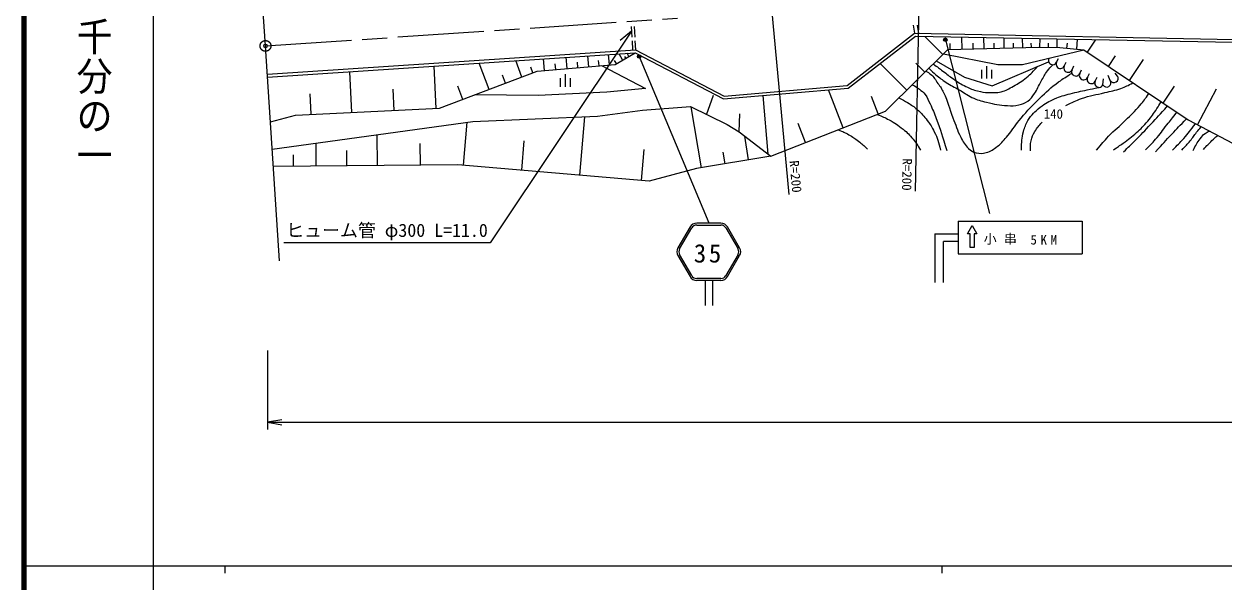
# Model space of a CAD drawing. Units: millimetres, scale not verified. Extents: x 40000 to 680000, y 20000 to 380000.
# Drawn here: x 40000 to 207350, y 202759 to 280484 of the extents above; entities that cross this region are included whole.
import ezdxf
from ezdxf.enums import TextEntityAlignment as Align

# ---------------------------------------------------------------- set-up
doc = ezdxf.new("R2010")
doc.units = ezdxf.units.MM
doc.header["$LTSCALE"] = 1000
doc.header["$PDMODE"] = 32
doc.header["$PDSIZE"] = 500
doc.linetypes.add('CHAIN', pattern=[18.5, 12, -1.5, 3.5, -1.5])
for name, color, linetype, lineweight in [('M-BMK', 2, 'CHAIN', 13), ('M-BMK-OTRS', 5, 'Continuous', 25), ('M-STR-HTXT', 7, 'Continuous', 13), ('M-STR-STRC', 7, 'Continuous', 25), ('M-TTL', 2, 'Continuous', 140), ('M-TTL-BAND', 7, 'Continuous', 25), ('M-WORK', 1, 'Continuous', 13)]:
    doc.layers.add(name, color=color, linetype=linetype, lineweight=lineweight)
doc.layers.add('M-OTRS', color=6, linetype='Continuous')
doc.styles.add('@ＭＳ ゴシック', font='')
doc.styles.add('ＭＳ ゴシック', font='')
doc.styles.get('@ＭＳ ゴシック').set_extended_font_data('@MS Gothic')
doc.styles.get('ＭＳ ゴシック').set_extended_font_data('MS Gothic')

# ---------------------------------------------------------------- blocks, each defined once
blk = doc.blocks.new('open_arrow')
at = {"color": 0, "linetype": 'Continuous', "lineweight": -2}
blk.add_lwpolyline([(7.5, 1.25), (0, 0), (7.5, -1.25)], dxfattribs=at)

msp = doc.modelspace()

# ---------------------------------------------------------------- linework, layer by layer
at = {"layer": 'M-BMK'}
msp.add_line((73677, 277434), (131120, 281316), dxfattribs=at)
msp.add_circle((73677, 277434), 750, dxfattribs=at)
at = {"layer": 'M-BMK-OTRS'}
for p, q in [((73677, 277434), (71714, 307369)), ((75639, 247498), (73677, 277434))]:
    msp.add_line(p, q, dxfattribs=at)
at = {"layer": 'M-OTRS'}
msp.add_point((73677, 277434), dxfattribs=at)
at = {"layer": 'M-STR-HTXT'}
for p, q in [((164802, 283217), (164282, 257222)), ((144260, 282650), (146643, 256759)), ((73962, 235000), (73962, 224000)), ((73962, 225000), (473000, 225000))]:
    msp.add_line(p, q, dxfattribs=at)
at = {"layer": 'M-STR-STRC'}
for p, q in [((124729, 279509), (123119, 278180)), ((168489, 278305), (174644, 254094)), ((125790, 275957), (135504, 252768)), ((137193, 252748), (133814, 252748)), ((170274, 253040), (170274, 248469)), ((170274, 253040), (187570, 253040)), ((187570, 253040), (187570, 248469)), ((132893, 252216), (131204, 249290)), ((131434, 249157), (133123, 252083)), ((133814, 252482), (137193, 252482)), ((137884, 252083), (139574, 249157)), ((139804, 249290), (138115, 252216)), ((167010, 251266), (167010, 244468)), ((167010, 251266), (170274, 251266)), ((171593, 251265), (172240, 252407)), ((171973, 251265), (171593, 251265)), ((171973, 249361), (171973, 251265)), ((172240, 252407), (172887, 251265)), ((172887, 251265), (172506, 251265)), ((172506, 251265), (172506, 249361)), ((168233, 244468), (168233, 250178)), ((170274, 250178), (168233, 250178)), ((172506, 249361), (171973, 249361)), ((131204, 248226), (132893, 245300)), ((133123, 245433), (131434, 248359)), ((139574, 248359), (137884, 245433)), ((138115, 245300), (139804, 248226)), ((170274, 248469), (187570, 248469)), ((137193, 245034), (133814, 245034)), ((137193, 244768), (133814, 244768)), ((135004, 244768), (135004, 241268)), ((136004, 244768), (136004, 241268))]:
    msp.add_line(p, q, dxfattribs=at)
msp.add_lwpolyline([(124729, 279509), (105000, 250000), (76250, 250000)], dxfattribs=at)
for centre, radius in [((168489, 278305), 250), ((168489, 278305), 200), ((168489, 278305), 150), ((168489, 278305), 100), ((168489, 278305), 50), ((168489, 278305), 20), ((125790, 275957), 250), ((125790, 275957), 200), ((125790, 275957), 150), ((125790, 275957), 100), ((125790, 275957), 50), ((125790, 275957), 20)]:
    msp.add_circle(centre, radius, dxfattribs=at)
for centre, radius, start, end in [((133814, 251684), 1064, 90, 150), ((137193, 251684), 1064, 30, 90), ((133814, 251684), 798, 90, 150), ((137193, 251684), 798, 30, 90), ((132125, 248758), 1064, 150, 210), ((132125, 248758), 798, 150, 210), ((138882, 248758), 798, 330, 30.00002), ((138882, 248758), 1064, 330, 30), ((133814, 245832), 1064, 210, 270), ((133814, 245832), 798, 210, 270), ((137193, 245832), 798, 270, 330), ((137193, 245832), 1064, 270, 330)]:
    msp.add_arc(centre, radius, start, end, dxfattribs=at)
for p in [(168489, 278305), (125790, 275957)]:
    msp.add_point(p, dxfattribs=at)
at = {"layer": 'M-TTL'}
msp.add_line((40000, 380000), (40000, 20000), dxfattribs=at)
at = {"layer": 'M-TTL-BAND'}
for p, q in [((58000, 370000), (58000, 20000)), ((40000, 205000), (579000, 205000)), ((68000, 205000), (68000, 204000)), ((168000, 205000), (168000, 204000))]:
    msp.add_line(p, q, dxfattribs=at)
at = {"layer": 'M-WORK'}
for p, q in [((124697, 280139), (124773, 278641)), ((125097, 280159), (125172, 278661)), ((164012, 280315), (164177, 279195)), ((164572, 280330), (164745, 279184)), ((124798, 278141), (124861, 276871)), ((125197, 278161), (125261, 276891)), ((154786, 271925), (164177, 279195)), ((154937, 271537), (164310, 278792)), ((164177, 279195), (216678, 278180)), ((164310, 278792), (216679, 277780)), ((168132, 276250), (165642, 278766)), ((170843, 277002), (170802, 278666)), ((172373, 277040), (172354, 277805)), ((173902, 277077), (173865, 278607)), ((175309, 277112), (175291, 277815)), ((176715, 277146), (176680, 278553)), ((178008, 277178), (177992, 277825)), ((179301, 277210), (179269, 278503)), ((180495, 277239), (180480, 277836)), ((181689, 277261), (181711, 278456)), ((182881, 277239), (182892, 277835)), ((184072, 277218), (184094, 278409)), ((186811, 276986), (186941, 278354)), ((188323, 276545), (189450, 278226)), ((73936, 273479), (125301, 276894)), ((73962, 273079), (125215, 276487)), ((121647, 274794), (121520, 276242)), ((122454, 274865), (125215, 276487)), ((123488, 275473), (122979, 276339)), ((124353, 275981), (124099, 276413)), ((125215, 276487), (137563, 270040)), ((125301, 276894), (137645, 270449)), ((160149, 268351), (168842, 276953)), ((168234, 276351), (175822, 274837)), ((168842, 276953), (181519, 277264)), ((169179, 276962), (169159, 277794)), ((179249, 274837), (187806, 276891)), ((181519, 277264), (184449, 277211)), ((184449, 277211), (187806, 276891)), ((185442, 277116), (185507, 277801)), ((187806, 276891), (202345, 267143)), ((97493, 268737), (97214, 274626)), ((104866, 271370), (103477, 275042)), ((109433, 273097), (108569, 275381)), ((111570, 273906), (122454, 274865)), ((112580, 273995), (112435, 275638)), ((114155, 274133), (114086, 274921)), ((115730, 274272), (115592, 275848)), ((117241, 274405), (117174, 275161)), ((118751, 274538), (118618, 276049)), ((120199, 274666), (120135, 275390)), ((120542, 274696), (126687, 271524)), ((122622, 274963), (122367, 275397)), ((123921, 275727), (123793, 275943)), ((163099, 271271), (159410, 274999)), ((165615, 273760), (164371, 275018)), ((167213, 275341), (171168, 273091)), ((174273, 272884), (174273, 274634)), ((175022, 271878), (182889, 275228)), ((175822, 274837), (179249, 274837)), ((183997, 275155), (184261, 275694)), ((185075, 274629), (185339, 275168)), ((186154, 274102), (186417, 274641)), ((191245, 274586), (192224, 276047)), ((194167, 272627), (196126, 275549)), ((85716, 268181), (85448, 273843)), ((97965, 268760), (111570, 273906)), ((107150, 272234), (106718, 273375)), ((110975, 273681), (110684, 274452)), ((114815, 271740), (114815, 272965)), ((115515, 271740), (115515, 273490)), ((116215, 271740), (116215, 272965)), ((171168, 273091), (175022, 271878)), ((173573, 272884), (173573, 274109)), ((174973, 272884), (174973, 274109)), ((187232, 273575), (187495, 274114)), ((188310, 273048), (188573, 273587)), ((189388, 272522), (189652, 273061)), ((190466, 271995), (190541, 272848)), ((191494, 272615), (191198, 273307)), ((192521, 273235), (192160, 273639)), ((91604, 268459), (91465, 271403)), ((101195, 269981), (100500, 271817)), ((126687, 271524), (121279, 270991)), ((137563, 270040), (154937, 271537)), ((137645, 270449), (154786, 271925)), ((154247, 266037), (152184, 271300)), ((198876, 269469), (200454, 271824)), ((203666, 266448), (206305, 271466)), ((80054, 267914), (79920, 270745)), ((111715, 270512), (102869, 270614)), ((121279, 270991), (111715, 270512)), ((135188, 267822), (136156, 270583)), ((143783, 262349), (143077, 270515)), ((159130, 267951), (158173, 270393)), ((74369, 266880), (77842, 267809)), ((77842, 267809), (97965, 268760)), ((119964, 267635), (126278, 268474)), ((126278, 268474), (132952, 268993)), ((132952, 268993), (138067, 266489)), ((134469, 260459), (133052, 268941)), ((139718, 265450), (139847, 267971)), ((144143, 262075), (160149, 268351)), ((74621, 263035), (102608, 266902)), ((101284, 260824), (101794, 266790)), ((102608, 266902), (119964, 267635)), ((117537, 259435), (118231, 267562)), ((138067, 266489), (139718, 265450)), ((148984, 263974), (147953, 266605)), ((202345, 267143), (210417, 262898)), ((89313, 260783), (89272, 265060)), ((139718, 265450), (144143, 262075)), ((141054, 261559), (140504, 264851)), ((80759, 260701), (80729, 263879)), ((85036, 260742), (85016, 262880)), ((95300, 260840), (95272, 263833)), ((109411, 260130), (109758, 264193)), ((126106, 258703), (126472, 262987)), ((77581, 260671), (77566, 262260)), ((144143, 262075), (133779, 260343)), ((137761, 261009), (137486, 262655)), ((100518, 260890), (74777, 260644)), ((127172, 258612), (100518, 260890)), ((133779, 260343), (127172, 258612))]:
    msp.add_line(p, q, dxfattribs=at)
for centre, start, end in [((183458, 275419), 153.96217, 333.96217), ((184536, 274892), 153.96217, 333.96217), ((185615, 274365), 153.96217, 333.96217), ((186693, 273838), 153.96217, 333.96217), ((187771, 273312), 153.96217, 333.96217), ((188849, 272785), 153.96217, 333.96217), ((192008, 272925), 211.10894, 31.10894), ((189927, 272258), 153.96217, 333.96217), ((190980, 272305), 211.10894, 31.10894)]:
    msp.add_arc(centre, 600, start, end, dxfattribs=at)
for points, knots in [([(166175, 274314), (166632, 273873), (166768, 273750), (167170, 273413), (167704, 272965), (168020, 272731), (168603, 272347), (169286, 271898), (169717, 271726), (170426, 271317), (171124, 270915), (171474, 270613), (172202, 270269), (172958, 269913), (173413, 269767), (174227, 269577), (175362, 269312), (176010, 269161), (177175, 269115), (177793, 269091), (178151, 269091), (178756, 269222), (179266, 269332), (179555, 269453), (179981, 269754), (180423, 270066), (180594, 270342), (180905, 270785), (181345, 271412), (181462, 271843), (181846, 272507), (182179, 273084), (182331, 273433), (182734, 273964), (183000, 274313), (183104, 274439), (183462, 274819)], [0, 0, 0, 0, 1, 1, 1, 2, 2, 2, 3, 3, 3, 4, 4, 4, 5, 5, 5, 6, 6, 6, 7, 7, 7, 8, 8, 8, 9, 9, 9, 10, 10, 10, 11, 11, 11, 12, 12, 12, 12]), ([(166805, 274938), (167462, 274447), (167627, 274324), (168153, 273928), (168722, 273499), (169018, 273226), (169609, 272827), (170267, 272383), (170636, 272127), (171350, 271779), (171963, 271480), (172322, 271327), (172984, 271157), (173560, 271009), (173898, 270966), (174493, 270944), (175195, 270918), (175603, 270893), (176287, 271051), (176995, 271214), (177339, 271480), (177974, 271832), (178728, 272250), (179153, 272496), (179821, 273040), (180480, 273576), (180703, 273828), (181360, 274577)], [0, 0, 0, 0, 1, 1, 1, 2, 2, 2, 3, 3, 3, 4, 4, 4, 5, 5, 5, 6, 6, 6, 7, 7, 7, 8, 8, 8, 9, 9, 9, 9]), ([(165767, 273910), (166076, 273753), (166183, 273675), (166425, 273489), (166931, 273101), (167073, 272733), (167455, 272222), (167809, 271748), (167984, 271461), (168248, 270931), (168899, 269626), (169010, 268786), (169539, 267427), (169950, 266369), (170115, 265746), (170631, 264736), (170975, 264062), (171183, 263662), (171732, 263140), (172076, 262814), (172324, 262644), (172786, 262537), (173318, 262413), (173654, 262451), (174183, 262584), (174860, 262754), (175182, 263038), (175746, 263448), (176407, 263929), (176654, 264347), (177191, 264964), (177974, 265864), (178285, 266473), (179061, 267379), (180015, 268492), (180559, 269112), (181619, 270123), (182612, 271071), (183169, 271613), (184283, 272414), (184984, 272919), (185243, 273095), (186131, 273627)], [0, 0, 0, 0, 1, 1, 1, 2, 2, 2, 3, 3, 3, 4, 4, 4, 5, 5, 5, 6, 6, 6, 7, 7, 7, 8, 8, 8, 9, 9, 9, 10, 10, 10, 11, 11, 11, 12, 12, 12, 13, 13, 13, 14, 14, 14, 14]), ([(163860, 272023), (164336, 271773), (164498, 271691), (164862, 271411), (165200, 271151), (165405, 271007), (165661, 270665), (166011, 270198), (166127, 269881), (166371, 269351), (166733, 268565), (166908, 268113), (167224, 267308), (167894, 265603), (168042, 264987), (168680, 262850)], [0, 0, 0, 0, 1, 1, 1, 2, 2, 2, 3, 3, 3, 4, 4, 4, 5, 5, 5, 5]), ([(179126, 262930), (179140, 264098), (179100, 264548), (179392, 265523), (179577, 266140), (179682, 266498), (180014, 267051), (180516, 267888), (180966, 268257), (181719, 268880), (182418, 269459), (182898, 269679), (183726, 270052), (184545, 270422), (185044, 270537), (185910, 270780), (186813, 271035), (187339, 271094), (188255, 271295), (188900, 271437), (189102, 271482), (189908, 271658)], [0, 0, 0, 0, 1, 1, 1, 2, 2, 2, 3, 3, 3, 4, 4, 4, 5, 5, 5, 6, 6, 6, 7, 7, 7, 7]), ([(185306, 269120), (186287, 269636), (186613, 269784), (187491, 270114), (188710, 270573), (189462, 270608), (190723, 270931), (191605, 271157), (192128, 271194), (192979, 271518), (193653, 271774), (193903, 271896), (194651, 272302)], [0, 0, 0, 0, 1, 1, 1, 2, 2, 2, 3, 3, 3, 4, 4, 4, 4]), ([(162018, 270200), (162599, 269907), (162771, 269816), (163231, 269531), (163777, 269193), (164089, 269000), (164569, 268572), (165176, 268031), (165468, 267672), (165972, 267033), (166414, 266472), (166619, 266121), (166949, 265488), (167442, 264540), (167515, 264098), (167819, 262895)], [0, 0, 0, 0, 1, 1, 1, 2, 2, 2, 3, 3, 3, 4, 4, 4, 5, 5, 5, 5]), ([(189564, 262930), (190339, 263862), (190568, 264124), (191256, 264848), (192133, 265772), (192719, 266193), (193627, 267086), (194425, 267871), (194909, 268279), (195625, 269138), (196148, 269764), (196326, 269999), (196887, 270803)], [0, 0, 0, 0, 1, 1, 1, 2, 2, 2, 3, 3, 3, 4, 4, 4, 4]), ([(191922, 262957), (192580, 263389), (192759, 263513), (193281, 263889), (194032, 264431), (194459, 264733), (195146, 265355), (195795, 265942), (196142, 266293), (196717, 266953), (197275, 267593), (197534, 267999), (197996, 268711), (198234, 269078), (198316, 269203), (198587, 269663)], [0, 0, 0, 0, 1, 1, 1, 2, 2, 2, 3, 3, 3, 4, 4, 4, 5, 5, 5, 5]), ([(158998, 267900), (159783, 267583), (160024, 267473), (160650, 267137), (161456, 266702), (161893, 266418), (162603, 265840), (163201, 265354), (163502, 265034), (163989, 264437), (164449, 263871), (164596, 263631), (165036, 262892)], [0, 0, 0, 0, 1, 1, 1, 2, 2, 2, 3, 3, 3, 4, 4, 4, 4]), ([(193334, 262664), (194100, 263405), (194298, 263600), (194906, 264209), (195795, 265100), (196281, 265610), (197144, 266527), (198067, 267507), (198356, 267831), (199471, 269070)], [0, 0, 0, 0, 1, 1, 1, 2, 2, 2, 3, 3, 3, 3]), ([(196398, 262957), (197087, 263628), (197282, 263828), (197810, 264422), (198469, 265165), (198768, 265640), (199382, 266420), (199927, 267113), (200097, 267329), (200777, 268194)], [0, 0, 0, 0, 1, 1, 1, 2, 2, 2, 3, 3, 3, 3]), ([(180369, 262833), (180336, 263436), (180326, 263678), (180440, 264200), (180560, 264750), (180712, 265043), (180991, 265532), (181301, 266077), (181491, 266268), (181985, 266793)], [0, 0, 0, 0, 1, 1, 1, 2, 2, 2, 3, 3, 3, 3]), ([(197783, 262664), (198886, 263871), (199169, 264183), (200074, 265141), (200872, 265986), (201129, 266252), (202134, 267285)], [0, 0, 0, 0, 1, 1, 1, 2, 2, 2, 2]), ([(200154, 262904), (200921, 263669), (201135, 263889), (201726, 264555), (202407, 265324), (202618, 265608), (203379, 266599)], [0, 0, 0, 0, 1, 1, 1, 2, 2, 2, 2]), ([(201486, 262930), (202046, 263523), (202208, 263689), (202632, 264209), (203003, 264664), (203170, 264950), (203537, 265408), (203782, 265713), (203864, 265813), (204177, 266180)], [0, 0, 0, 0, 1, 1, 1, 2, 2, 2, 3, 3, 3, 3]), ([(153545, 265762), (154255, 265467), (154477, 265377), (155037, 265059), (155581, 264750), (155872, 264549), (156369, 264171), (156898, 263769), (157072, 263600), (157648, 263052)], [0, 0, 0, 0, 1, 1, 1, 2, 2, 2, 3, 3, 3, 3]), ([(203031, 262877), (203458, 263653), (203573, 263921), (204044, 264502), (204289, 264806), (204386, 265029), (204710, 265248), (204942, 265405), (205061, 265460), (205357, 265559)], [0, 0, 0, 0, 1, 1, 1, 2, 2, 2, 3, 3, 3, 3]), ([(204470, 263010), (205032, 263607), (205181, 263776), (205669, 264236), (205979, 264529), (206085, 264626), (206479, 264969)], [0, 0, 0, 0, 1, 1, 1, 2, 2, 2, 2])]:
    msp.add_open_spline(points, degree=3, knots=knots, dxfattribs=at)

# ---------------------------------------------------------------- block references
at = {"layer": 'M-STR-HTXT', "xscale": 267, "yscale": 267}
msp.add_blockref('open_arrow', (73962, 225000), dxfattribs=at)

# ---------------------------------------------------------------- texts
at = {"layer": 'M-STR-HTXT', "style": 'ＭＳ ゴシック'}
for rotation, p in [(275.258, (147603, 259241)), (268.854, (163152, 259521))]:
    msp.add_text('R=200', height=1320, rotation=rotation, dxfattribs=at).set_placement(p, align=Align.MIDDLE_CENTER)
at = {"layer": 'M-STR-STRC', "style": 'ＭＳ ゴシック'}
msp.add_text('ヒューム管 φ300 L=11.0', height=1833, dxfattribs=at).set_placement((90625, 251750), align=Align.MIDDLE_CENTER)
for s, insert, char_height, attachment_point in [('\\T1.56;小串', (173844, 249744), 1320, 7), ('\\T1.56;5KM', (180359, 249744), 1320, 7), ('\\T1.2;35', (135495, 248521), 2566, 5)]:
    msp.add_mtext(s, dxfattribs=dict(at, insert=insert, char_height=char_height, attachment_point=attachment_point))
at = {"layer": 'M-TTL-BAND', "style": '@ＭＳ ゴシック', "width": 1.1}
msp.add_text('縮尺千分の一', height=3666, rotation=270, dxfattribs=at).set_placement((49777, 276030), align=Align.MIDDLE_CENTER)
at = {"layer": 'M-WORK', "style": 'ＭＳ ゴシック'}
msp.add_text('140', height=1320, dxfattribs=at).set_placement((183551, 267956), align=Align.MIDDLE_CENTER)

doc.saveas('drawing.dxf')
